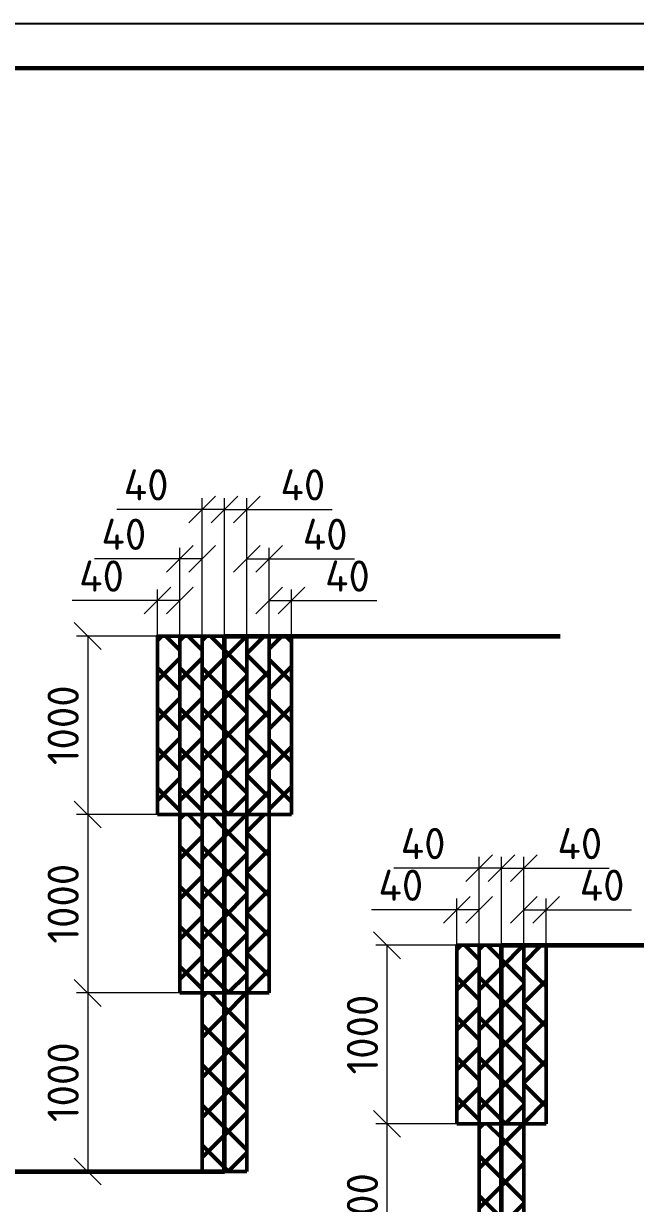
# Model space of a CAD drawing. Header units: millimetres. Extents: x 1990 to 8783, y 397 to 3825.
# Drawn here: x 5456.7 to 5525.3, y 1339.1 to 1471.4 of the extents above; entities that cross this region are included whole.
import ezdxf
from ezdxf.enums import TextEntityAlignment as Align

# ---------------------------------------------------------------- set-up
doc = ezdxf.new("R2010")
doc.units = ezdxf.units.MM
for name, color, linetype, lineweight in [('12  Размер', 7, 'Continuous', 20), ('линии', 250, 'Continuous', 50), ('Размеры на чертеже', 250, 'Continuous', 25)]:
    doc.layers.add(name, color=color, linetype=linetype, lineweight=lineweight)
doc.styles.add('-ISOCPEUR-', font='isocpeur.ttf')
doc.styles.add('GOST', font='gost.shx', dxfattribs={"oblique": 15})
doc.styles.get("Standard").update_dxf_attribs({"font": 'arial.ttf'})
doc.dimstyles.new('М 1 к 20', dxfattribs={"dimtxt": 3.5, "dimasz": 3, "dimexe": 1.25, "dimexo": 0, "dimgap": 1, "dimtad": 1, "dimdec": 0, "dimlfac": 20, "dimzin": 0, "dimdsep": 46, "dimtxsty": 'GOST', "dimblk": 'OBLIQUE', "dimcen": 5, "dimclrd": 256, "dimclre": 256, "dimclrt": 256, "dimazin": 2, "dimtfac": 1, "dimtdec": 0, "dimtmove": 0, "dimatfit": 3, "dimldrblk": 'NONE', "dimfxl": 1.25, "dimtolj": 1, "dimtzin": 0, "dimlwd": -1, "dimlwe": -1, "dimarcsym": 2})
pattern_1 = [(45, (-1738.182, 7635.2317), (-2.245064, 2.245064), []), (135, (-1738.182, 7635.2317), (-2.245064, -2.245064), [])]
pattern_2 = [(45, (-1740.685, 7635.2317), (-2.245064, 2.245064), []), (135, (-1740.685, 7635.2317), (-2.245064, -2.245064), [])]
pattern_3 = [(45, (-1743.1882, 7635.2317), (-2.245064, 2.245064), []), (135, (-1743.1882, 7635.2317), (-2.245064, -2.245064), [])]
pattern_4 = [(45, (-1738.182, 7615.2317), (-2.245064, 2.245064), []), (135, (-1738.182, 7615.2317), (-2.245064, -2.245064), [])]
pattern_5 = [(45, (-1740.685, 7615.2317), (-2.245064, 2.245064), []), (135, (-1740.685, 7615.2317), (-2.245064, -2.245064), [])]
pattern_6 = [(45, (-1738.182, 7595.2317), (-2.245064, 2.245064), []), (135, (-1738.182, 7595.2317), (-2.245064, -2.245064), [])]
pattern_7 = [(45, (-1707.1403, 7600.573), (-2.245064, 2.245064), []), (135, (-1707.1403, 7600.573), (-2.245064, -2.245064), [])]
pattern_8 = [(45, (-1709.6435, 7600.573), (-2.245064, 2.245064), []), (135, (-1709.6435, 7600.573), (-2.245064, -2.245064), [])]
pattern_9 = [(45, (-1707.1403, 7580.573), (-2.245064, 2.245064), []), (135, (-1707.1403, 7580.573), (-2.245064, -2.245064), [])]

# ---------------------------------------------------------------- blocks, each defined once
blk = doc.blocks.new('*U368')
blk.add_lwpolyline([(0, 0), (420, 0), (420, -297), (0, -297)], close=True)
at = {"const_width": 0.5}
blk.add_lwpolyline([(20, -5), (415, -5), (415, -292), (20, -292)], close=True, dxfattribs=at)
blk.add_attdef('РАЗРАБОТАЛ', text='', height=2.5).set_placement((250.5, -264.22), align=Align.MIDDLE_LEFT)
at = {"flags": 8}
for tag, height, p in [('ДАТА', 2.5, (290.07, -264.4)), ('ЛИСТ', 3, (386.39, -271.92)), ('ЛИСТОВ', 3, (403.89, -271.92))]:
    blk.add_attdef(tag, text='', height=height, dxfattribs=at).set_placement(p, align=Align.MIDDLE_CENTER)
blk.add_attdef('ПРОВЕРИЛ', (250.75, -270.73), '', height=2.5)
at = {"lineweight": 30, "flags": 104}
for tag, p in [('ТЕПЛОВЫЕ_СЕТИ', (330, -269.5)), ('ИМЯ_ЧЕРТЕЖА', (330, -284.5))]:
    blk.add_attdef(tag, text='', height=3, dxfattribs=at).set_placement(p, align=Align.MIDDLE_CENTER)
at = {"style": '-ISOCPEUR-', "flags": 8}
blk.add_attdef('ФОРМАТ', text='', height=3, dxfattribs=at).set_placement((380.97, -294.75), align=Align.MIDDLE_CENTER)
blk = doc.blocks.new('_Oblique')
at = {"color": 0, "linetype": 'ByBlock', "lineweight": -2}
blk.add_line((-0.5, -0.5), (0.5, 0.5), dxfattribs=at)
blk = doc.blocks.new('*D265')
at = {"layer": '12  Размер', "transparency": 16777216}
for p, q in [((5476.76, 1402.72), (5476.76, 1418.16)), ((5479.26, 1402.72), (5479.26, 1418.16)), ((5476.76, 1416.91), (5467.21, 1416.91)), ((5479.26, 1416.91), (5476.76, 1416.91))]:
    blk.add_line(p, q, dxfattribs=at)
at = {"layer": 'Defpoints', "color": 0, "linetype": 'ByBlock', "lineweight": 35, "transparency": 16777216}
for p in [(5476.76, 1416.91), (5476.76, 1402.72), (5479.26, 1402.72)]:
    blk.add_point(p, dxfattribs=at)
at = {"layer": '12  Размер', "linetype": 'ByBlock', "transparency": 16777216, "xscale": 3, "yscale": 3, "zscale": 3, "rotation": 180}
blk.add_blockref('_Oblique', (5476.76, 1416.91), dxfattribs=at)
at = {"layer": '12  Размер', "linetype": 'ByBlock', "transparency": 16777216, "xscale": 3, "yscale": 3, "zscale": 3}
blk.add_blockref('_Oblique', (5479.26, 1416.91), dxfattribs=at)
at = {"layer": '12  Размер', "linetype": 'ByBlock', "transparency": 16777216, "insert": (5470.48, 1419.66), "char_height": 3.5, "attachment_point": 5, "style": '-ISOCPEUR-'}
blk.add_mtext('\\A1;40', dxfattribs=at)
blk = doc.blocks.new('_None')
blk = doc.blocks.new('*D266')
at = {"layer": '12  Размер', "transparency": 16777216}
for p, q in [((5474.25, 1402.72), (5474.25, 1412.62)), ((5476.76, 1402.72), (5476.76, 1412.62)), ((5474.25, 1411.37), (5464.7, 1411.37)), ((5476.76, 1411.37), (5474.25, 1411.37))]:
    blk.add_line(p, q, dxfattribs=at)
at = {"layer": 'Defpoints', "color": 0, "linetype": 'ByBlock', "lineweight": 35, "transparency": 16777216}
for p in [(5474.25, 1411.37), (5474.25, 1402.72), (5476.76, 1402.72)]:
    blk.add_point(p, dxfattribs=at)
at = {"layer": '12  Размер', "linetype": 'ByBlock', "transparency": 16777216, "xscale": 3, "yscale": 3, "zscale": 3, "rotation": 180}
blk.add_blockref('_Oblique', (5474.25, 1411.37), dxfattribs=at)
at = {"layer": '12  Размер', "linetype": 'ByBlock', "transparency": 16777216, "xscale": 3, "yscale": 3, "zscale": 3}
blk.add_blockref('_Oblique', (5476.76, 1411.37), dxfattribs=at)
at = {"layer": '12  Размер', "linetype": 'ByBlock', "transparency": 16777216, "insert": (5467.98, 1414.12), "char_height": 3.5, "attachment_point": 5, "style": '-ISOCPEUR-'}
blk.add_mtext('\\A1;40', dxfattribs=at)
blk = doc.blocks.new('*D267')
at = {"layer": '12  Размер', "transparency": 16777216}
for p, q in [((5471.75, 1402.72), (5471.75, 1407.94)), ((5474.25, 1402.72), (5474.25, 1407.94)), ((5471.75, 1406.69), (5462.2, 1406.69)), ((5474.25, 1406.69), (5471.75, 1406.69))]:
    blk.add_line(p, q, dxfattribs=at)
at = {"layer": 'Defpoints', "color": 0, "linetype": 'ByBlock', "lineweight": 35, "transparency": 16777216}
for p in [(5471.75, 1406.69), (5471.75, 1402.72), (5474.25, 1402.72)]:
    blk.add_point(p, dxfattribs=at)
at = {"layer": '12  Размер', "linetype": 'ByBlock', "transparency": 16777216, "xscale": 3, "yscale": 3, "zscale": 3, "rotation": 180}
blk.add_blockref('_Oblique', (5471.75, 1406.69), dxfattribs=at)
at = {"layer": '12  Размер', "linetype": 'ByBlock', "transparency": 16777216, "xscale": 3, "yscale": 3, "zscale": 3}
blk.add_blockref('_Oblique', (5474.25, 1406.69), dxfattribs=at)
at = {"layer": '12  Размер', "linetype": 'ByBlock', "transparency": 16777216, "insert": (5465.48, 1409.44), "char_height": 3.5, "attachment_point": 5, "style": '-ISOCPEUR-'}
blk.add_mtext('\\A1;40', dxfattribs=at)
blk = doc.blocks.new('*D268')
at = {"layer": '12  Размер', "transparency": 16777216}
for p, q in [((5471.75, 1402.72), (5462.68, 1402.72)), ((5463.93, 1402.72), (5463.93, 1382.72)), ((5469.25, 1382.72), (5462.68, 1382.72))]:
    blk.add_line(p, q, dxfattribs=at)
at = {"layer": 'Defpoints', "color": 0, "linetype": 'ByBlock', "lineweight": 35, "transparency": 16777216}
for p in [(5471.75, 1402.72), (5463.93, 1382.72), (5469.25, 1382.72)]:
    blk.add_point(p, dxfattribs=at)
at = {"layer": '12  Размер', "linetype": 'ByBlock', "transparency": 16777216, "xscale": 3, "yscale": 3, "zscale": 3}
for p, rotation in [((5463.93, 1402.72), 90), ((5463.93, 1382.72), 270)]:
    blk.add_blockref('_Oblique', p, dxfattribs=dict(at, rotation=rotation))
at = {"layer": '12  Размер', "linetype": 'ByBlock', "transparency": 16777216, "insert": (5461.18, 1392.72), "char_height": 3.5, "attachment_point": 5, "rotation": 90, "style": '-ISOCPEUR-'}
blk.add_mtext('\\A1;1000', dxfattribs=at)
blk = doc.blocks.new('*D269')
at = {"layer": '12  Размер', "transparency": 16777216}
for p, q in [((5471.75, 1382.72), (5462.68, 1382.72)), ((5463.93, 1382.72), (5463.93, 1362.72)), ((5474.25, 1362.72), (5462.68, 1362.72))]:
    blk.add_line(p, q, dxfattribs=at)
at = {"layer": 'Defpoints', "color": 0, "linetype": 'ByBlock', "lineweight": 35, "transparency": 16777216}
for p in [(5471.75, 1382.72), (5463.93, 1362.72), (5474.25, 1362.72)]:
    blk.add_point(p, dxfattribs=at)
at = {"layer": '12  Размер', "linetype": 'ByBlock', "transparency": 16777216, "xscale": 3, "yscale": 3, "zscale": 3}
for p, rotation in [((5463.93, 1382.72), 90), ((5463.93, 1362.72), 270)]:
    blk.add_blockref('_Oblique', p, dxfattribs=dict(at, rotation=rotation))
at = {"layer": '12  Размер', "linetype": 'ByBlock', "transparency": 16777216, "insert": (5461.18, 1372.72), "char_height": 3.5, "attachment_point": 5, "rotation": 90, "style": '-ISOCPEUR-'}
blk.add_mtext('\\A1;1000', dxfattribs=at)
blk = doc.blocks.new('*D270')
at = {"layer": '12  Размер', "transparency": 16777216}
for p, q in [((5469.25, 1362.72), (5462.68, 1362.72)), ((5463.93, 1362.72), (5463.93, 1342.72)), ((5476.76, 1342.72), (5462.68, 1342.72))]:
    blk.add_line(p, q, dxfattribs=at)
at = {"layer": 'Defpoints', "color": 0, "linetype": 'ByBlock', "lineweight": 35, "transparency": 16777216}
for p in [(5469.25, 1362.72), (5463.93, 1342.72), (5476.76, 1342.72)]:
    blk.add_point(p, dxfattribs=at)
at = {"layer": '12  Размер', "linetype": 'ByBlock', "transparency": 16777216, "xscale": 3, "yscale": 3, "zscale": 3}
for p, rotation in [((5463.93, 1362.72), 90), ((5463.93, 1342.72), 270)]:
    blk.add_blockref('_Oblique', p, dxfattribs=dict(at, rotation=rotation))
at = {"layer": '12  Размер', "linetype": 'ByBlock', "transparency": 16777216, "insert": (5461.18, 1352.72), "char_height": 3.5, "attachment_point": 5, "rotation": 90, "style": '-ISOCPEUR-'}
blk.add_mtext('\\A1;1000', dxfattribs=at)
blk = doc.blocks.new('*D271')
at = {"layer": '12  Размер', "transparency": 16777216}
for p, q in [((5479.26, 1402.72), (5479.26, 1418.16)), ((5481.76, 1402.72), (5481.76, 1418.16)), ((5479.26, 1416.91), (5481.76, 1416.91)), ((5481.76, 1416.91), (5491.31, 1416.91))]:
    blk.add_line(p, q, dxfattribs=at)
at = {"layer": 'Defpoints', "color": 0, "linetype": 'ByBlock', "lineweight": 35, "transparency": 16777216}
for p in [(5481.76, 1416.91), (5479.26, 1402.72), (5481.76, 1402.72)]:
    blk.add_point(p, dxfattribs=at)
at = {"layer": '12  Размер', "linetype": 'ByBlock', "transparency": 16777216, "xscale": 3, "yscale": 3, "zscale": 3}
for p, rotation in [((5479.26, 1416.91), 180.0000000000944), ((5481.76, 1416.91), 9.444975182074061e-11)]:
    blk.add_blockref('_Oblique', p, dxfattribs=dict(at, rotation=rotation))
at = {"layer": '12  Размер', "linetype": 'ByBlock', "transparency": 16777216, "insert": (5488.04, 1419.66), "char_height": 3.5, "attachment_point": 5, "style": '-ISOCPEUR-'}
blk.add_mtext('\\A1;40', dxfattribs=at)
blk = doc.blocks.new('*D272')
at = {"layer": '12  Размер', "transparency": 16777216}
for p, q in [((5481.76, 1402.72), (5481.76, 1412.62)), ((5484.27, 1402.72), (5484.27, 1412.62)), ((5481.76, 1411.37), (5484.27, 1411.37)), ((5484.27, 1411.37), (5493.82, 1411.37))]:
    blk.add_line(p, q, dxfattribs=at)
at = {"layer": 'Defpoints', "color": 0, "linetype": 'ByBlock', "lineweight": 35, "transparency": 16777216}
for p in [(5484.27, 1411.37), (5481.76, 1402.72), (5484.27, 1402.72)]:
    blk.add_point(p, dxfattribs=at)
at = {"layer": '12  Размер', "linetype": 'ByBlock', "transparency": 16777216, "xscale": 3, "yscale": 3, "zscale": 3}
for p, rotation in [((5481.76, 1411.37), 180.0000000000944), ((5484.27, 1411.37), 9.444975182074061e-11)]:
    blk.add_blockref('_Oblique', p, dxfattribs=dict(at, rotation=rotation))
at = {"layer": '12  Размер', "linetype": 'ByBlock', "transparency": 16777216, "insert": (5490.54, 1414.12), "char_height": 3.5, "attachment_point": 5, "style": '-ISOCPEUR-'}
blk.add_mtext('\\A1;40', dxfattribs=at)
blk = doc.blocks.new('*D273')
at = {"layer": '12  Размер', "transparency": 16777216}
for p, q in [((5484.27, 1402.72), (5484.27, 1407.94)), ((5486.77, 1402.72), (5486.77, 1407.94)), ((5484.27, 1406.69), (5486.77, 1406.69)), ((5486.77, 1406.69), (5496.32, 1406.69))]:
    blk.add_line(p, q, dxfattribs=at)
at = {"layer": 'Defpoints', "color": 0, "linetype": 'ByBlock', "lineweight": 35, "transparency": 16777216}
for p in [(5486.77, 1406.69), (5484.27, 1402.72), (5486.77, 1402.72)]:
    blk.add_point(p, dxfattribs=at)
at = {"layer": '12  Размер', "linetype": 'ByBlock', "transparency": 16777216, "xscale": 3, "yscale": 3, "zscale": 3}
for p, rotation in [((5484.27, 1406.69), 180.0000000000944), ((5486.77, 1406.69), 9.444975182074061e-11)]:
    blk.add_blockref('_Oblique', p, dxfattribs=dict(at, rotation=rotation))
at = {"layer": '12  Размер', "linetype": 'ByBlock', "transparency": 16777216, "insert": (5493.04, 1409.44), "char_height": 3.5, "attachment_point": 5, "style": '-ISOCPEUR-'}
blk.add_mtext('\\A1;40', dxfattribs=at)
blk = doc.blocks.new('*D295')
at = {"layer": '12  Размер', "transparency": 16777216}
for p, q in [((5510.3, 1368.06), (5510.3, 1377.96)), ((5512.81, 1368.06), (5512.81, 1377.96)), ((5510.3, 1376.71), (5512.81, 1376.71)), ((5512.81, 1376.71), (5522.36, 1376.71))]:
    blk.add_line(p, q, dxfattribs=at)
at = {"layer": 'Defpoints', "color": 0, "linetype": 'ByBlock', "lineweight": 35, "transparency": 16777216}
for p in [(5512.81, 1376.71), (5510.3, 1368.06), (5512.81, 1368.06)]:
    blk.add_point(p, dxfattribs=at)
at = {"layer": '12  Размер', "linetype": 'ByBlock', "transparency": 16777216, "xscale": 3, "yscale": 3, "zscale": 3}
for p, rotation in [((5510.3, 1376.71), 180.0000000000944), ((5512.81, 1376.71), 9.444975182074061e-11)]:
    blk.add_blockref('_Oblique', p, dxfattribs=dict(at, rotation=rotation))
at = {"layer": '12  Размер', "linetype": 'ByBlock', "transparency": 16777216, "insert": (5519.08, 1379.46), "char_height": 3.5, "attachment_point": 5, "style": '-ISOCPEUR-'}
blk.add_mtext('\\A1;40', dxfattribs=at)
blk = doc.blocks.new('*D296')
at = {"layer": '12  Размер', "transparency": 16777216}
for p, q in [((5512.81, 1368.06), (5512.81, 1373.29)), ((5515.31, 1368.06), (5515.31, 1373.29)), ((5512.81, 1372.04), (5515.31, 1372.04)), ((5515.31, 1372.04), (5524.86, 1372.04))]:
    blk.add_line(p, q, dxfattribs=at)
at = {"layer": 'Defpoints', "color": 0, "linetype": 'ByBlock', "lineweight": 35, "transparency": 16777216}
for p in [(5515.31, 1372.04), (5512.81, 1368.06), (5515.31, 1368.06)]:
    blk.add_point(p, dxfattribs=at)
at = {"layer": '12  Размер', "linetype": 'ByBlock', "transparency": 16777216, "xscale": 3, "yscale": 3, "zscale": 3}
for p, rotation in [((5512.81, 1372.04), 180.0000000000944), ((5515.31, 1372.04), 9.444975182074061e-11)]:
    blk.add_blockref('_Oblique', p, dxfattribs=dict(at, rotation=rotation))
at = {"layer": '12  Размер', "linetype": 'ByBlock', "transparency": 16777216, "insert": (5521.58, 1374.79), "char_height": 3.5, "attachment_point": 5, "style": '-ISOCPEUR-'}
blk.add_mtext('\\A1;40', dxfattribs=at)
blk = doc.blocks.new('*D297')
at = {"layer": '12  Размер', "transparency": 16777216}
for p, q in [((5507.8, 1368.06), (5507.8, 1377.96)), ((5510.3, 1368.06), (5510.3, 1377.96)), ((5507.8, 1376.71), (5498.25, 1376.71)), ((5510.3, 1376.71), (5507.8, 1376.71))]:
    blk.add_line(p, q, dxfattribs=at)
at = {"layer": 'Defpoints', "color": 0, "linetype": 'ByBlock', "lineweight": 35, "transparency": 16777216}
for p in [(5507.8, 1376.71), (5507.8, 1368.06), (5510.3, 1368.06)]:
    blk.add_point(p, dxfattribs=at)
at = {"layer": '12  Размер', "linetype": 'ByBlock', "transparency": 16777216, "xscale": 3, "yscale": 3, "zscale": 3, "rotation": 180}
blk.add_blockref('_Oblique', (5507.8, 1376.71), dxfattribs=at)
at = {"layer": '12  Размер', "linetype": 'ByBlock', "transparency": 16777216, "xscale": 3, "yscale": 3, "zscale": 3}
blk.add_blockref('_Oblique', (5510.3, 1376.71), dxfattribs=at)
at = {"layer": '12  Размер', "linetype": 'ByBlock', "transparency": 16777216, "insert": (5501.52, 1379.46), "char_height": 3.5, "attachment_point": 5, "style": '-ISOCPEUR-'}
blk.add_mtext('\\A1;40', dxfattribs=at)
blk = doc.blocks.new('*D298')
at = {"layer": '12  Размер', "transparency": 16777216}
for p, q in [((5505.3, 1368.06), (5505.3, 1373.29)), ((5507.8, 1368.06), (5507.8, 1373.29)), ((5505.3, 1372.04), (5495.75, 1372.04)), ((5507.8, 1372.04), (5505.3, 1372.04))]:
    blk.add_line(p, q, dxfattribs=at)
at = {"layer": 'Defpoints', "color": 0, "linetype": 'ByBlock', "lineweight": 35, "transparency": 16777216}
for p in [(5505.3, 1372.04), (5505.3, 1368.06), (5507.8, 1368.06)]:
    blk.add_point(p, dxfattribs=at)
at = {"layer": '12  Размер', "linetype": 'ByBlock', "transparency": 16777216, "xscale": 3, "yscale": 3, "zscale": 3, "rotation": 180}
blk.add_blockref('_Oblique', (5505.3, 1372.04), dxfattribs=at)
at = {"layer": '12  Размер', "linetype": 'ByBlock', "transparency": 16777216, "xscale": 3, "yscale": 3, "zscale": 3}
blk.add_blockref('_Oblique', (5507.8, 1372.04), dxfattribs=at)
at = {"layer": '12  Размер', "linetype": 'ByBlock', "transparency": 16777216, "insert": (5499.02, 1374.79), "char_height": 3.5, "attachment_point": 5, "style": '-ISOCPEUR-'}
blk.add_mtext('\\A1;40', dxfattribs=at)
blk = doc.blocks.new('*D299')
at = {"layer": '12  Размер', "transparency": 16777216}
for p, q in [((5505.3, 1368.06), (5496.22, 1368.06)), ((5497.47, 1368.06), (5497.47, 1348.06)), ((5502.79, 1348.06), (5496.22, 1348.06))]:
    blk.add_line(p, q, dxfattribs=at)
at = {"layer": 'Defpoints', "color": 0, "linetype": 'ByBlock', "lineweight": 35, "transparency": 16777216}
for p in [(5505.3, 1368.06), (5497.47, 1348.06), (5502.79, 1348.06)]:
    blk.add_point(p, dxfattribs=at)
at = {"layer": '12  Размер', "linetype": 'ByBlock', "transparency": 16777216, "xscale": 3, "yscale": 3, "zscale": 3}
for p, rotation in [((5497.47, 1368.06), 90), ((5497.47, 1348.06), 270)]:
    blk.add_blockref('_Oblique', p, dxfattribs=dict(at, rotation=rotation))
at = {"layer": '12  Размер', "linetype": 'ByBlock', "transparency": 16777216, "insert": (5494.72, 1358.06), "char_height": 3.5, "attachment_point": 5, "rotation": 90, "style": '-ISOCPEUR-'}
blk.add_mtext('\\A1;1000', dxfattribs=at)
blk = doc.blocks.new('*D300')
at = {"layer": '12  Размер', "transparency": 16777216}
for p, q in [((5505.3, 1348.06), (5496.22, 1348.06)), ((5497.47, 1348.06), (5497.47, 1328.06)), ((5507.8, 1328.06), (5496.22, 1328.06))]:
    blk.add_line(p, q, dxfattribs=at)
at = {"layer": 'Defpoints', "color": 0, "linetype": 'ByBlock', "lineweight": 35, "transparency": 16777216}
for p in [(5505.3, 1348.06), (5497.47, 1328.06), (5507.8, 1328.06)]:
    blk.add_point(p, dxfattribs=at)
at = {"layer": '12  Размер', "linetype": 'ByBlock', "transparency": 16777216, "xscale": 3, "yscale": 3, "zscale": 3}
for p, rotation in [((5497.47, 1348.06), 90), ((5497.47, 1328.06), 270)]:
    blk.add_blockref('_Oblique', p, dxfattribs=dict(at, rotation=rotation))
at = {"layer": '12  Размер', "linetype": 'ByBlock', "transparency": 16777216, "insert": (5494.72, 1338.06), "char_height": 3.5, "attachment_point": 5, "rotation": 90, "style": '-ISOCPEUR-'}
blk.add_mtext('\\A1;1000', dxfattribs=at)

msp = doc.modelspace()

# ---------------------------------------------------------------- hatches: boundary and pattern name
at = {"layer": 'линии', "lineweight": 50, "true_color": 0x000000}
h = msp.add_hatch(dxfattribs=at)
h.set_pattern_fill('ANSI37', color=18)
h.set_pattern_definition(pattern_3)
h.paths.add_polyline_path([(5474.254, 1402.718), (5471.751, 1402.718), (5471.751, 1382.718), (5474.254, 1382.718)])
h = msp.add_hatch(dxfattribs=at)
h.set_pattern_fill('ANSI37', color=18)
h.set_pattern_definition(pattern_2)
h.paths.add_polyline_path([(5476.757, 1402.718), (5474.254, 1402.718), (5474.254, 1382.718), (5476.757, 1382.718)])
h = msp.add_hatch(dxfattribs=at)
h.set_pattern_fill('ANSI37', color=18)
h.set_pattern_definition(pattern_1)
h.paths.add_polyline_path([(5479.26, 1402.718), (5476.757, 1402.718), (5476.757, 1382.718), (5479.26, 1382.718)])
h = msp.add_hatch(dxfattribs=at)
h.set_pattern_fill('ANSI37', color=18)
h.set_pattern_definition(pattern_1)
h.paths.add_polyline_path([(5479.26, 1402.718), (5481.764, 1402.718), (5481.764, 1382.718), (5479.26, 1382.718)])
h = msp.add_hatch(dxfattribs=at)
h.set_pattern_fill('ANSI37', color=18)
h.set_pattern_definition(pattern_2)
h.paths.add_polyline_path([(5481.764, 1402.718), (5484.267, 1402.718), (5484.267, 1382.718), (5481.764, 1382.718)])
h = msp.add_hatch(dxfattribs=at)
h.set_pattern_fill('ANSI37', color=18)
h.set_pattern_definition(pattern_3)
h.paths.add_polyline_path([(5484.267, 1402.718), (5486.77, 1402.718), (5486.77, 1382.718), (5484.267, 1382.718)])
h = msp.add_hatch(dxfattribs=at)
h.set_pattern_fill('ANSI37', color=18)
h.set_pattern_definition(pattern_5)
h.paths.add_polyline_path([(5476.757, 1382.718), (5474.254, 1382.718), (5474.254, 1362.718), (5476.757, 1362.718)])
h = msp.add_hatch(dxfattribs=at)
h.set_pattern_fill('ANSI37', color=18)
h.set_pattern_definition(pattern_4)
h.paths.add_polyline_path([(5479.26, 1382.718), (5476.757, 1382.718), (5476.757, 1362.718), (5479.26, 1362.718)])
h = msp.add_hatch(dxfattribs=at)
h.set_pattern_fill('ANSI37', color=18)
h.set_pattern_definition(pattern_4)
h.paths.add_polyline_path([(5479.26, 1382.718), (5481.764, 1382.718), (5481.764, 1362.718), (5479.26, 1362.718)])
h = msp.add_hatch(dxfattribs=at)
h.set_pattern_fill('ANSI37', color=18)
h.set_pattern_definition(pattern_5)
h.paths.add_polyline_path([(5481.764, 1382.718), (5484.267, 1382.718), (5484.267, 1362.718), (5481.764, 1362.718)])
h = msp.add_hatch(dxfattribs=at)
h.set_pattern_fill('ANSI37', color=18)
h.set_pattern_definition(pattern_8)
h.paths.add_polyline_path([(5507.799, 1368.059), (5505.296, 1368.059), (5505.296, 1348.059), (5507.799, 1348.059)])
h = msp.add_hatch(dxfattribs=at)
h.set_pattern_fill('ANSI37', color=18)
h.set_pattern_definition(pattern_7)
h.paths.add_polyline_path([(5510.302, 1368.059), (5507.799, 1368.059), (5507.799, 1348.059), (5510.302, 1348.059)])
h = msp.add_hatch(dxfattribs=at)
h.set_pattern_fill('ANSI37', color=18)
h.set_pattern_definition(pattern_7)
h.paths.add_polyline_path([(5510.302, 1368.059), (5512.805, 1368.059), (5512.805, 1348.059), (5510.302, 1348.059)])
h = msp.add_hatch(dxfattribs=at)
h.set_pattern_fill('ANSI37', color=18)
h.set_pattern_definition(pattern_8)
h.paths.add_polyline_path([(5512.805, 1368.059), (5515.308, 1368.059), (5515.308, 1348.059), (5512.805, 1348.059)])
h = msp.add_hatch(dxfattribs=at)
h.set_pattern_fill('ANSI37', color=18)
h.set_pattern_definition(pattern_6)
h.paths.add_polyline_path([(5479.26, 1362.718), (5476.757, 1362.718), (5476.757, 1342.718), (5479.26, 1342.718)])
h = msp.add_hatch(dxfattribs=at)
h.set_pattern_fill('ANSI37', color=18)
h.set_pattern_definition(pattern_6)
h.paths.add_polyline_path([(5479.26, 1362.718), (5481.764, 1362.718), (5481.764, 1342.718), (5479.26, 1342.718)])
h = msp.add_hatch(dxfattribs=at)
h.set_pattern_fill('ANSI37', color=18)
h.set_pattern_definition(pattern_9)
h.paths.add_polyline_path([(5510.302, 1348.059), (5507.799, 1348.059), (5507.799, 1328.059), (5510.302, 1328.059)])
h = msp.add_hatch(dxfattribs=at)
h.set_pattern_fill('ANSI37', color=18)
h.set_pattern_definition(pattern_9)
h.paths.add_polyline_path([(5510.302, 1348.059), (5512.805, 1348.059), (5512.805, 1328.059), (5510.302, 1328.059)])

# ---------------------------------------------------------------- linework, layer by layer
at = {"lineweight": 60}
for p, q in [((5479.26, 1342.718), (5479.26, 1402.718)), ((5479.26, 1402.718), (5516.866, 1402.718)), ((5510.302, 1308.059), (5510.302, 1368.059)), ((5510.302, 1368.059), (5547.556, 1368.059)), ((5412.179, 1342.718), (5479.26, 1342.718))]:
    msp.add_line(p, q, dxfattribs=at)
at = {"layer": 'линии', "color": 18, "lineweight": 50, "true_color": 0x000000}
for points in [[(5471.751, 1382.718), (5474.254, 1382.718), (5474.254, 1402.718), (5471.751, 1402.718)], [(5474.254, 1382.718), (5476.757, 1382.718), (5476.757, 1402.718), (5474.254, 1402.718)], [(5476.757, 1382.718), (5479.26, 1382.718), (5479.26, 1402.718), (5476.757, 1402.718)], [(5481.764, 1382.718), (5479.26, 1382.718), (5479.26, 1402.718), (5481.764, 1402.718)], [(5484.267, 1382.718), (5481.764, 1382.718), (5481.764, 1402.718), (5484.267, 1402.718)], [(5486.77, 1382.718), (5484.267, 1382.718), (5484.267, 1402.718), (5486.77, 1402.718)], [(5474.254, 1362.718), (5476.757, 1362.718), (5476.757, 1382.718), (5474.254, 1382.718)], [(5476.757, 1362.718), (5479.26, 1362.718), (5479.26, 1382.718), (5476.757, 1382.718)], [(5481.764, 1362.718), (5479.26, 1362.718), (5479.26, 1382.718), (5481.764, 1382.718)], [(5484.267, 1362.718), (5481.764, 1362.718), (5481.764, 1382.718), (5484.267, 1382.718)], [(5505.296, 1348.059), (5507.799, 1348.059), (5507.799, 1368.059), (5505.296, 1368.059)], [(5507.799, 1348.059), (5510.302, 1348.059), (5510.302, 1368.059), (5507.799, 1368.059)], [(5512.805, 1348.059), (5510.302, 1348.059), (5510.302, 1368.059), (5512.805, 1368.059)], [(5515.308, 1348.059), (5512.805, 1348.059), (5512.805, 1368.059), (5515.308, 1368.059)], [(5476.757, 1342.718), (5479.26, 1342.718), (5479.26, 1362.718), (5476.757, 1362.718)], [(5481.764, 1342.718), (5479.26, 1342.718), (5479.26, 1362.718), (5481.764, 1362.718)], [(5507.799, 1328.059), (5510.302, 1328.059), (5510.302, 1348.059), (5507.799, 1348.059)], [(5512.805, 1328.059), (5510.302, 1328.059), (5510.302, 1348.059), (5512.805, 1348.059)]]:
    msp.add_lwpolyline(points, close=True, dxfattribs=at)

# ---------------------------------------------------------------- block references
at = {"layer": 'Размеры на чертеже', "lineweight": 90}
msp.add_blockref('*U368', (5296.022, 1471.353), dxfattribs=at)

# ---------------------------------------------------------------- dimensions: what is measured, and where the dimension line sits
at = {"layer": '12  Размер', "linetype": 'ByBlock'}
for base, p1, p2, picture, middle in [((5476.757, 1416.912), (5479.26, 1402.718), (5476.757, 1402.718), '*D265', (5470.482, 1419.662)), ((5474.254, 1411.371), (5476.757, 1402.718), (5474.254, 1402.718), '*D266', (5467.979, 1414.121)), ((5471.751, 1406.694), (5474.254, 1402.718), (5471.751, 1402.718), '*D267', (5465.476, 1409.444)), ((5507.799, 1376.712), (5510.302, 1368.059), (5507.799, 1368.059), '*D297', (5501.524, 1379.462)), ((5505.296, 1372.035), (5507.799, 1368.059), (5505.296, 1368.059), '*D298', (5499.021, 1374.785))]:
    dim = msp.add_linear_dim(base=base, p1=p1, p2=p2, text='40', dimstyle='М 1 к 20', override={"dimtxsty": '-ISOCPEUR-'}, dxfattribs=at)
    dim.commit()
    dim.dimension.update_dxf_attribs({"geometry": picture, "text_midpoint": middle})
for base, p1, p2, angle, text, picture, middle in [((5481.764, 1416.912), (5479.26, 1402.718), (5481.764, 1402.718), 180, '40', '*D271', (5488.039, 1419.662)), ((5484.267, 1411.371), (5481.764, 1402.718), (5484.267, 1402.718), 180, '40', '*D272', (5490.542, 1414.121)), ((5486.77, 1406.694), (5484.267, 1402.718), (5486.77, 1402.718), 180, '40', '*D273', (5493.045, 1409.444)), ((5463.929, 1382.718), (5471.751, 1402.718), (5469.248, 1382.718), 90, '1000', '*D268', (5461.179, 1392.718)), ((5463.929, 1362.718), (5471.751, 1382.718), (5474.254, 1362.718), 90, '1000', '*D269', (5461.179, 1372.718)), ((5512.805, 1376.712), (5510.302, 1368.059), (5512.805, 1368.059), 180, '40', '*D295', (5519.08, 1379.462)), ((5515.308, 1372.035), (5512.805, 1368.059), (5515.308, 1368.059), 180, '40', '*D296', (5521.583, 1374.785)), ((5497.474, 1348.059), (5505.296, 1368.059), (5502.793, 1348.059), 90, '1000', '*D299', (5494.724, 1358.059)), ((5463.929, 1342.718), (5469.248, 1362.718), (5476.757, 1342.718), 90, '1000', '*D270', (5461.179, 1352.718)), ((5497.474, 1328.059), (5505.296, 1348.059), (5507.799, 1328.059), 90, '1000', '*D300', (5494.724, 1338.059))]:
    dim = msp.add_linear_dim(base=base, p1=p1, p2=p2, angle=angle, text=text, dimstyle='М 1 к 20', override={"dimtxsty": '-ISOCPEUR-'}, dxfattribs=at)
    dim.commit()
    dim.dimension.update_dxf_attribs({"geometry": picture, "text_midpoint": middle})

doc.saveas('drawing.dxf')
